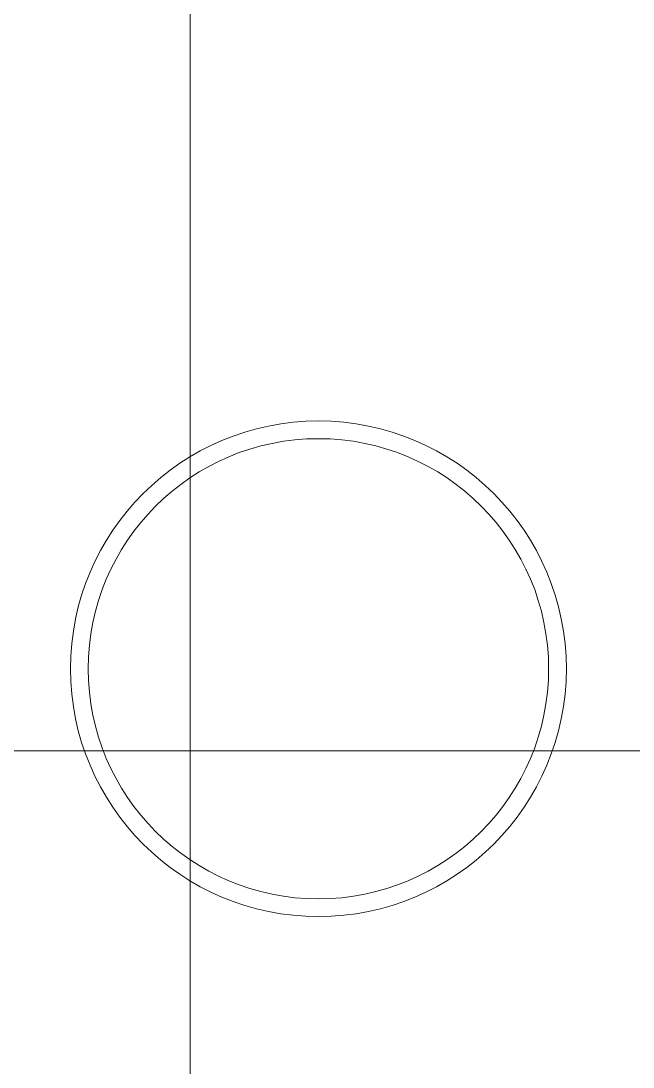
# Model space of a CAD drawing. Header units: inches. Extents: x -246178 to 57169, y -29325 to 19878.
# Drawn here: x 47304 to 47650, y 5821 to 6412 of the extents above; entities that cross this region are included whole.
import ezdxf

# ---------------------------------------------------------------- set-up
doc = ezdxf.new("R2010")
doc.units = ezdxf.units.IN
doc.header["$LTSCALE"] = 25
doc.header["$MEASUREMENT"] = 0
doc.linetypes.add('DASHDOT', pattern=[25.4, 12.7, -6.35, 0, -6.35])
doc.layers.get('0').update_dxf_attribs({"color": 8})
for name, color, linetype, lineweight in [('00-Ground Floor$0$Frame', 252, 'Continuous', 9), ('00-Ground Floor$0$LOADING', 253, 'Continuous', 5), ('E-LITE-CLNG-CNDT', 6, 'DASHDOT', 35)]:
    doc.layers.add(name, color=color, linetype=linetype, lineweight=lineweight)

# ---------------------------------------------------------------- blocks, each defined once
blk = doc.blocks.new('00-Ground Floor$0$WM00001-P')
at = {"layer": '00-Ground Floor$0$LOADING'}
for radius in [0.14, 0.13]:
    blk.add_circle((0, 0), radius, dxfattribs=at)
blk = doc.blocks.new('00-Ground Floor$0$A$C75D25CC9')
at = {"color": 254, "linetype": 'Continuous'}
for p, q in [((47400, 5602.57), (47400, 8572.57)), ((46297.93, 6000), (48817.93, 6000))]:
    blk.add_line(p, q, dxfattribs=at)
blk = doc.blocks.new('00-Ground Floor$0$A$Ce9e1c4c3')
at = {"layer": '00-Ground Floor$0$Frame'}
blk.add_blockref('00-Ground Floor$0$A$C75D25CC9', (-100000, 0), dxfattribs=at)
blk = doc.blocks.new('00-Ground Floor')
at = {"color": 254}
blk.add_blockref('00-Ground Floor$0$A$Ce9e1c4c3', (100000, 0), dxfattribs=at)
at = {"layer": '00-Ground Floor$0$LOADING', "extrusion": (1.57463e-11, -7.77426e-06, -1), "xscale": -1000, "yscale": 1000.000000000001, "zscale": 1000.000000000001, "rotation": 359.9985892367611}
blk.add_blockref('00-Ground Floor$0$WM00001-P', (-47472.4, 6046.38, -0.06), dxfattribs=at)

msp = doc.modelspace()

# ---------------------------------------------------------------- block references
at = {"layer": 'E-LITE-CLNG-CNDT'}
msp.add_blockref('00-Ground Floor', (0, 0), dxfattribs=at)

doc.saveas('drawing.dxf')
